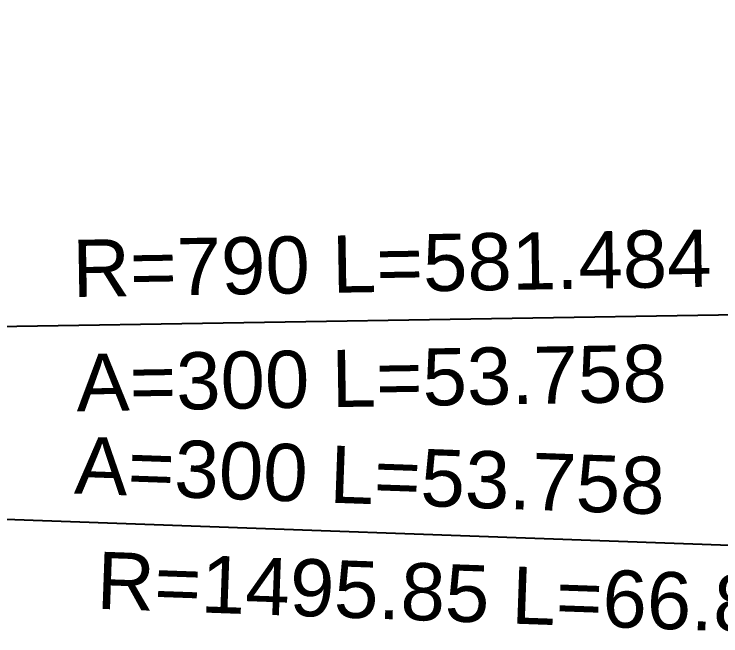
# Model space of a CAD drawing. Extents: x 2610184 to 2620710, y 1263771 to 1270672.
# Drawn here: x 2614463.4 to 2614618, y 1266503.4 to 1266639.3 of the extents above; entities that cross this region are included whole.
import ezdxf

# ---------------------------------------------------------------- set-up
doc = ezdxf.new("R2010")
doc.units = 0
doc.header["$LTSCALE"] = 5
doc.linetypes.add('DASHDOT', pattern=[10, 5, -2.5, 0, -2.5])
doc.linetypes.add('DASHEDX2', pattern=[3.75, 2.5, -1.25])
for name, color, linetype in [('Grundriss_16', 7, 'CONTINUOUS'), ('TunnelachseOst', 3, 'CONTINUOUS'), ('TunnelacsheWest', 3, 'CONTINUOUS')]:
    doc.layers.add(name, color=color, linetype=linetype)
doc.styles.add('ARIAL', font='arial.ttf')

msp = doc.modelspace()

# ---------------------------------------------------------------- linework, layer by layer
at = {"layer": 'Grundriss_16', "color": 30, "linetype": 'Continuous', "lineweight": -3}
for p, q in [((2614684.41, 1266574.58), (2614456.71, 1266570.87)), ((2614683.74, 1266520.83), (2614456.16, 1266528.96))]:
    msp.add_line(p, q, dxfattribs=at)
at = {"layer": 'Grundriss_16', "color": 1, "linetype": 'DASHEDX2', "lineweight": -3, "ltscale": 0.75}
for points in [[(2614475.07, 1267105.09, -0.186119), (2614689.58, 1266574.66)], [(2614688.28, 1266574.64, 0.186119), (2614474.12, 1267104.21)], [(2614468.46, 1267098.91, -0.186119), (2614680.53, 1266574.51)], [(2614467.51, 1267098.02, -0.186119), (2614679.23, 1266574.49)]]:
    msp.add_lwpolyline(points, format="xyb", dxfattribs=at)
at = {"layer": 'TunnelachseOst', "linetype": 'DASHDOT', "lineweight": 25}
msp.add_lwpolyline([(2614511.13, 1267107.64, -0.176158), (2614696.34, 1266585.96)], format="xyb", dxfattribs=at)
at = {"layer": 'TunnelacsheWest', "color": 3, "linetype": 'DASHDOT', "lineweight": -3}
msp.add_lwpolyline([(2614471.29, 1267101.56, -0.186119), (2614684.41, 1266574.58)], format="xyb", dxfattribs=at)

# ---------------------------------------------------------------- texts
at = {"layer": 'Grundriss_16', "color": 30, "lineweight": -3, "style": 'ARIAL'}
for s, rotation, p in [('R=790 L=581.484', 0.9327, (2614476.28, 1266577.44)), ('A=300 L=53.758', 0.9327, (2614477.14, 1266552.45)), ('A=300 L=53.758', 357.9537, (2614476.49, 1266534.49)), ('R=1495.85 L=66.880', 357.9537, (2614481.35, 1266509.3))]:
    msp.add_text(s, height=12.5, rotation=rotation, dxfattribs=at).set_placement(p)

doc.saveas('drawing.dxf')
